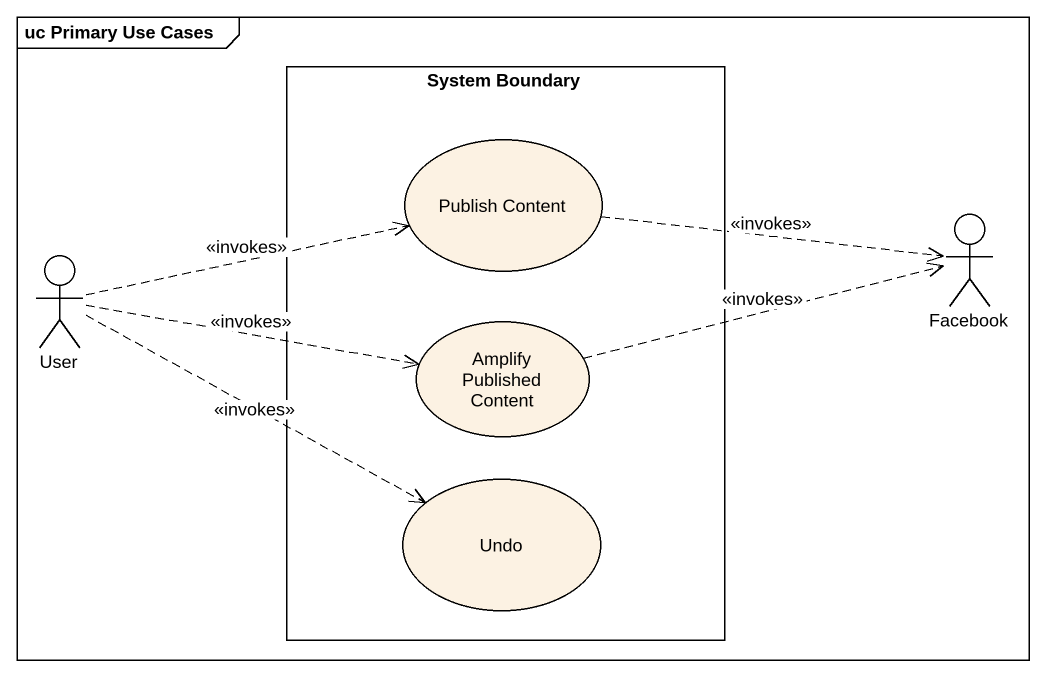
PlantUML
@startuml
mainframe uc Primary Use Cases
rectangle "System Boundary" as System_Boundary {
  usecase "Publish Content" as Publish_Content
  usecase "Amplify Published Content" as Amplify_Published_Content
  usecase Undo
}
actor Facebook
actor User
Publish_Content .right.> Facebook : <<invokes>>
User .right.> Publish_Content : <<invokes>>
User .right.> Amplify_Published_Content : <<invokes>>
User .right.> Undo : <<invokes>>
Amplify_Published_Content .right.> Facebook : <<invokes>>
@enduml
